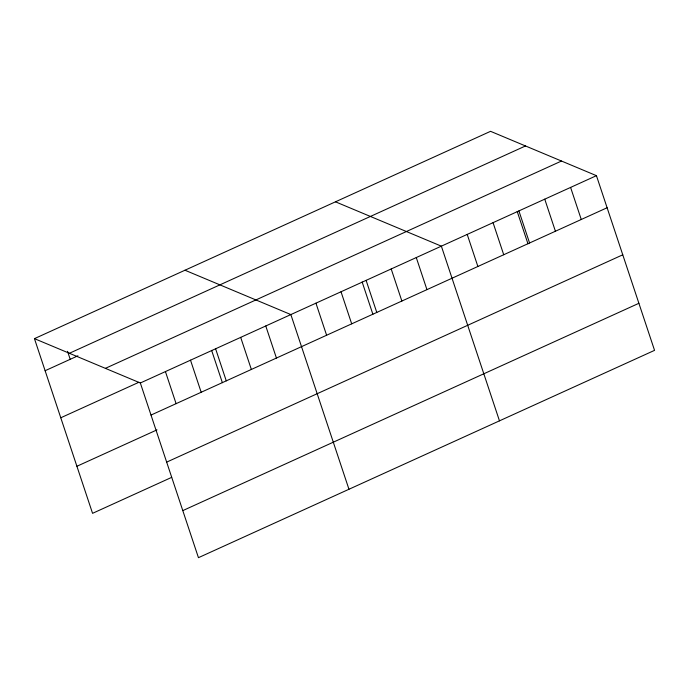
<?xml version="1.0" encoding="UTF-8"?>
<svg xmlns="http://www.w3.org/2000/svg" width="689" height="689" viewBox="0 0 689 689"><rect width="100%" height="100%" fill="white"/><g stroke="black" fill="none" stroke-linecap="round" stroke-linejoin="round"><path stroke-width="1.03" d="M34.45 338.643L490.551 131.323L596.441 175.669L654.55 350.356L198.449 557.677L140.341 382.989L34.45 338.643L92.559 513.331L171.673 477.365M69.391 353.276L525.492 145.956M45.121 370.716L77.926 355.808M105.4 368.348L561.492 161.037M60.778 417.775L138.928 382.257M140.341 382.989L596.441 175.669M151.012 415.062L607.112 207.742M76.91 466.264L156.989 429.867M166.669 462.121L622.761 254.809M182.8 510.609L638.892 303.298M335.474 201.817L441.365 246.162L499.473 420.85M184.962 270.226L290.853 314.572L348.961 489.259M570.595 187.417L581.266 219.49M544.749 199.164L555.42 231.246M518.903 210.912L529.574 242.993M517.206 211.471L527.963 243.803M493.057 222.659L503.728 254.741M467.211 234.406L477.882 266.488M416.277 257.557L426.947 289.638M391.197 268.96L401.868 301.041M366.109 280.363L376.78 312.436M362.138 281.956L372.887 314.287M341.021 291.766L351.691 323.839M315.941 303.169L326.612 335.242M265.765 325.975L276.435 358.047M240.685 337.377L251.356 369.45M215.597 348.78L226.268 380.853M211.626 350.374L222.375 382.696M190.508 360.183L201.179 392.256M165.429 371.586L176.1 403.659M67.539 351.295L70.209 359.313"/></g></svg>
